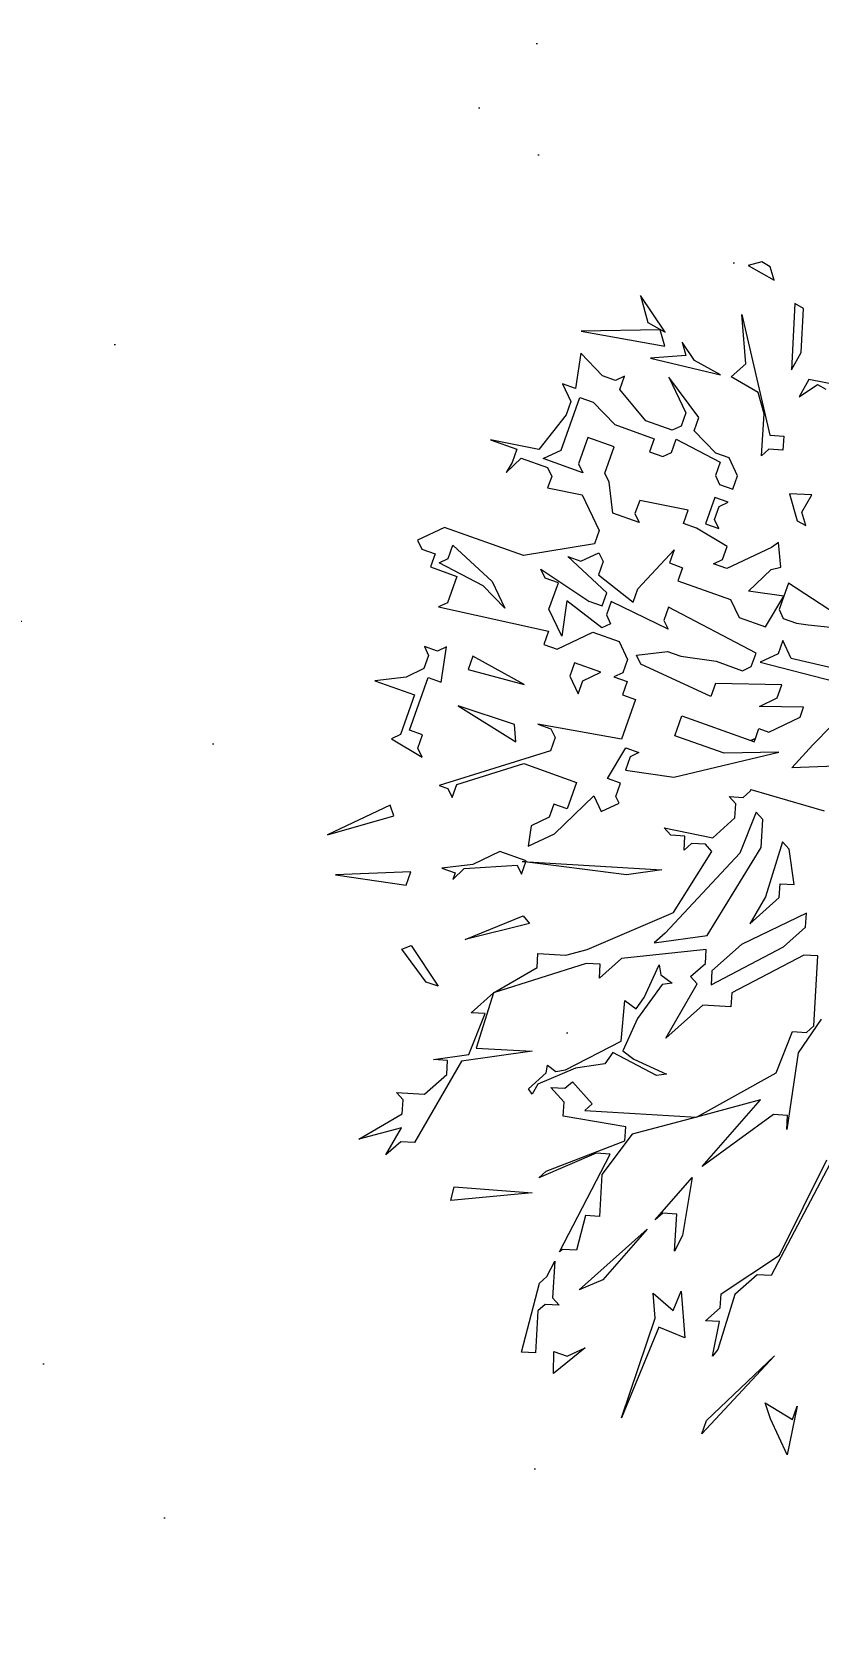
# Model space of a CAD drawing. Header units: millimetres. Extents: x -38151500 to -28914887, y -20564105 to -20349562.
# Drawn here: x -32290191 to -32289533, y -20500544 to -20499211 of the extents above; entities that cross this region are included whole.
import ezdxf

# ---------------------------------------------------------------- set-up
doc = ezdxf.new("R2010")
doc.units = ezdxf.units.MM
doc.header["$MEASUREMENT"] = 0
for name, color, linetype, lineweight in [('Новый_ГП_озеленение_газон_Ном._пера__74', 74, 'Continuous', 20), ('Новый_ГП_озеленение_кустарники_Ном._пера__10', 75, 'Continuous', 5), ('Новый_РАЗМЕРЫ_Ном._пера__7', 7, 'Continuous', 25)]:
    doc.layers.add(name, color=color, linetype=linetype, lineweight=lineweight)
doc.layers.add('Новый_РАЗМЕРЫ', color=7, linetype='Continuous')
doc.styles.add('РЎР“Р•РќР•Р\xa0РР\xa0_РЎРўРР›Р¬_7', font='')
doc.styles.get('РЎР“Р•РќР•Р\xa0РР\xa0_РЎРўРР›Р¬_7').set_extended_font_data('GOST_type_A')
doc.dimstyles.new('СГЕНЕРИР_СТИЛЬ__2', dxfattribs={"dimtxt": 1500, "dimasz": 658.316413, "dimexe": 0.18, "dimexo": 437.5, "dimgap": 0, "dimtad": 1, "dimdec": 1, "dimlfac": 0.001, "dimzin": 0, "dimdsep": 46, "dimtxsty": 'РЎР“Р•РќР•Р\xa0РР\xa0_РЎРўРР›Р¬_7', "dimblk": 'ARROWHEAD_6', "dimblk1": 'ARROWHEAD_6', "dimblk2": 'ARROWHEAD_6', "dimcen": 0.09, "dimclrd": 7, "dimclre": 7, "dimclrt": 7, "dimadec": 1, "dimazin": 0, "dimtfac": 1, "dimtdec": 4, "dimtmove": 0, "dimatfit": 3, "dimfxl": 0, "dimtolj": 1, "dimtzin": 0, "dimarcsym": 0})
pattern_1 = [(37.5, (5813926.6, -7295.8), (-24.0004694, 734.119856), [0, -579.12, 0, -647.7, 0, -619.125]), (7.5, (5813926.6, -7295.8), (674.284925, 1075.23765), [0, -312.42, 0, -521.97, 0, -200.025]), (327.5, (5813458, -7295.8), (1186.488555, 2.155777), [0, -190.5, 0, -685.8, 0, -895.35]), (317.5, (5813458, -7295.8), (1145.334679, 334.393985), [0, -95.25, 0, -449.58, 0, -514.35])]

# ---------------------------------------------------------------- blocks, each defined once
blk = doc.blocks.new('*D46', base_point=(-32248450.5, -20494611.9))
at = {"layer": 'Новый_РАЗМЕРЫ_Ном._пера__7', "color": 7, "linetype": 'Continuous', "lineweight": 25}
for p, q in [((-32288566.4, -20500442.3), (-32289420.7, -20501809.5)), ((-32288910.7, -20500993.3), (-32289351.4, -20500717.9)), ((-32288433.2, -20500883), (-32289388.1, -20501103.5)), ((-32287718.2, -20500972.3), (-32288572.4, -20502339.5)), ((-32288062.4, -20501523.3), (-32288910.7, -20500993.3)), ((-32288539.8, -20501633.5), (-32287585, -20501413)), ((-32287621.6, -20501798.7), (-32288062.4, -20501523.3))]:
    blk.add_line(p, q, dxfattribs=at)
at = {"layer": 'Новый_РАЗМЕРЫ_Ном._пера__7', "color": 7, "lineweight": 25, "insert": (-32287609.6, -20501452.4), "char_height": 1500, "attachment_point": 7, "rotation": 328.0025, "style": 'РЎР“Р•РќР•Р\xa0РР\xa0_РЎРўРР›Р¬_7'}
blk.add_mtext('\\A1;{\\pql;\\fGOST_type_A|b0|i0|c0|p0;\\W1.000000;1,0}', dxfattribs=at)
blk = doc.blocks.new('ARROWHEAD_6')
at = {"color": 0, "linetype": 'Continuous', "lineweight": 0}
for p, q in [((-0.5, -0.5), (0.5, 0.5)), ((0, 0), (-1, 0))]:
    blk.add_line(p, q, dxfattribs=at)

msp = doc.modelspace()

# ---------------------------------------------------------------- hatches: boundary and pattern name
at = {"layer": 'Новый_ГП_озеленение_газон_Ном._пера__74', "linetype": 'Continuous', "lineweight": 20}
h = msp.add_hatch(dxfattribs=at)
h.set_pattern_fill('AR_SAND_0003', color=74, style=0, pattern_type=2)
h.set_pattern_definition(pattern_1)
h.paths.add_polyline_path([(-32293694.96, -20504663.52), (-32291903.63, -20505783.03), (-32281275.83, -20488776.26), (-32284827.17, -20486556.57), (-32286924.7, -20489954.85), (-32285213.47, -20491075.66)])
h = msp.add_hatch(dxfattribs=at)
h.set_pattern_fill('AR_SAND_0003', color=74, style=0, pattern_type=2)
h.set_pattern_definition(pattern_1)
h.paths.add_polyline_path([(-32295187.89, -20507055.27), (-32295891.42, -20508182.38), (-32271650.86, -20523609.99), (-32271472.77, -20523318.57), (-32262368.35, -20510904.18), (-32264459.18, -20509597.51, -0.3182453), (-32269283.52, -20512515.76, -0.0136448), (-32271797.63, -20512471.26, 0.258872), (-32276124, -20514421.77, -0.3493763), (-32282189.52, -20515267.92, -0.1724048), (-32287351.04, -20507894.33, -0.0780291), (-32287587.46, -20504732.63, -0.2668386), (-32285174.3, -20501040.41, -0.0041241), (-32283066.91, -20500287.26, 0.3045295), (-32282279.76, -20499281.03, -0.0082483), (-32282381.92, -20498396.73), (-32285061.68, -20496722.07), (-32291058.51, -20506317.62), (-32290179.38, -20506867.03), (-32291662.99, -20509241.3)])

# ---------------------------------------------------------------- linework, layer by layer
at = {"layer": 'Новый_ГП_озеленение_кустарники_Ном._пера__10', "color": 75, "linetype": 'Continuous', "lineweight": 5}
for p, q in [((-32289580.24, -20499403.51), (-32289591.51, -20499406.63)), ((-32289591.51, -20499406.63), (-32289569.92, -20499418.86)), ((-32289573.04, -20499407.59), (-32289580.24, -20499403.51)), ((-32289569.92, -20499418.86), (-32289573.04, -20499407.59)), ((-32289661.07, -20499462.31), (-32289681.71, -20499431.61)), ((-32289681.71, -20499431.61), (-32289675.46, -20499454.16)), ((-32289552.4, -20499438.29), (-32289555.26, -20499493.7)), ((-32289545.2, -20499442.36), (-32289552.4, -20499438.29)), ((-32289593.41, -20499488.66), (-32289596.84, -20499447.44)), ((-32289596.84, -20499447.44), (-32289573.48, -20499548.42)), ((-32289547.11, -20499479.31), (-32289545.2, -20499442.36)), ((-32289665.11, -20499460.4), (-32289731.19, -20499461.29)), ((-32289731.19, -20499461.29), (-32289661.15, -20499473.82)), ((-32289675.46, -20499454.16), (-32289661.07, -20499462.31)), ((-32289661.15, -20499473.82), (-32289665.11, -20499460.4)), ((-32289731.57, -20499479.78), (-32289735.87, -20499509.3)), ((-32289713.46, -20499498.65), (-32289731.57, -20499479.78)), ((-32289636.35, -20499485.81), (-32289646.67, -20499470.46)), ((-32289646.67, -20499470.46), (-32289643.55, -20499481.74)), ((-32289555.26, -20499493.7), (-32289547.11, -20499479.31)), ((-32289643.55, -20499481.74), (-32289673.29, -20499483.9)), ((-32289673.29, -20499483.9), (-32289614.75, -20499498.04)), ((-32289614.75, -20499498.04), (-32289636.35, -20499485.81)), ((-32289605.77, -20499499.65), (-32289593.41, -20499488.66)), ((-32289735.87, -20499509.3), (-32289746.89, -20499505.37)), ((-32289746.89, -20499505.37), (-32289739.8, -20499520.32)), ((-32289702.44, -20499502.58), (-32289713.46, -20499498.65)), ((-32289694.96, -20499499.03), (-32289702.44, -20499502.58)), ((-32289698.89, -20499510.05), (-32289694.96, -20499499.03)), ((-32289632.77, -20499533.6), (-32289657.98, -20499499.79)), ((-32289657.98, -20499499.79), (-32289643.79, -20499529.68)), ((-32289583.1, -20499512.7), (-32289605.77, -20499499.65)), ((-32289540.86, -20499501.85), (-32289549.02, -20499516.25)), ((-32289549.02, -20499516.25), (-32289533.67, -20499505.93)), ((-32289515.19, -20499506.88), (-32289540.86, -20499501.85)), ((-32289533.67, -20499505.93), (-32289526.47, -20499510.01)), ((-32289748.03, -20499560.85), (-32289732.33, -20499516.77)), ((-32289739.8, -20499520.32), (-32289743.72, -20499531.34)), ((-32289732.33, -20499516.77), (-32289721.31, -20499520.69)), ((-32289677.22, -20499536.39), (-32289698.89, -20499510.05)), ((-32289578.29, -20499530.56), (-32289583.1, -20499512.7)), ((-32289743.72, -20499531.34), (-32289766.52, -20499560.47)), ((-32289721.31, -20499520.69), (-32289703.19, -20499539.57)), ((-32289643.79, -20499529.68), (-32289647.71, -20499540.7)), ((-32289636.69, -20499544.62), (-32289632.77, -20499533.6)), ((-32289580.35, -20499565.6), (-32289578.29, -20499530.56)), ((-32289703.19, -20499539.57), (-32289670.13, -20499551.34)), ((-32289655.18, -20499544.25), (-32289677.22, -20499536.39)), ((-32289647.71, -20499540.7), (-32289655.18, -20499544.25)), ((-32289618.57, -20499563.49), (-32289636.69, -20499544.62)), ((-32289766.52, -20499560.47), (-32289807.05, -20499552.25)), ((-32289807.05, -20499552.25), (-32289785.01, -20499560.1)), ((-32289785.01, -20499560.1), (-32289788.94, -20499571.12)), ((-32289725.61, -20499550.21), (-32289733.46, -20499572.25)), ((-32289703.57, -20499558.06), (-32289725.61, -20499550.21)), ((-32289711.42, -20499580.1), (-32289703.57, -20499558.06)), ((-32289670.13, -20499551.34), (-32289674.05, -20499562.36)), ((-32289655.56, -20499562.74), (-32289651.64, -20499551.72)), ((-32289651.64, -20499551.72), (-32289615.03, -20499570.97)), ((-32289574.17, -20499560.1), (-32289580.35, -20499565.6)), ((-32289562.49, -20499560.79), (-32289574.17, -20499560.1)), ((-32289573.48, -20499548.42), (-32289561.8, -20499549.11)), ((-32289561.8, -20499549.11), (-32289562.49, -20499560.79)), ((-32289794.05, -20499579.65), (-32289781.47, -20499567.57)), ((-32289788.94, -20499571.12), (-32289794.05, -20499579.65)), ((-32289781.47, -20499567.57), (-32289759.42, -20499575.42)), ((-32289762.97, -20499567.95), (-32289748.03, -20499560.85)), ((-32289729.91, -20499579.72), (-32289762.97, -20499567.95)), ((-32289733.46, -20499572.25), (-32289729.91, -20499579.72)), ((-32289674.05, -20499562.36), (-32289663.03, -20499566.29)), ((-32289663.03, -20499566.29), (-32289655.56, -20499562.74)), ((-32289615.03, -20499570.97), (-32289618.95, -20499581.99)), ((-32289607.55, -20499567.42), (-32289618.57, -20499563.49)), ((-32289600.46, -20499582.36), (-32289607.55, -20499567.42)), ((-32289759.42, -20499575.42), (-32289755.88, -20499582.89)), ((-32289755.88, -20499582.89), (-32289759.24, -20499592.34)), ((-32289707.87, -20499587.57), (-32289711.42, -20499580.1)), ((-32289618.95, -20499581.99), (-32289615.4, -20499589.46)), ((-32289604.38, -20499593.38), (-32289600.46, -20499582.36)), ((-32289759.24, -20499592.34), (-32289730.29, -20499598.22)), ((-32289730.29, -20499598.22), (-32289716.1, -20499628.11)), ((-32289704.7, -20499613.54), (-32289707.87, -20499587.57)), ((-32289619.33, -20499600.48), (-32289627.18, -20499622.52)), ((-32289608.31, -20499604.4), (-32289619.33, -20499600.48)), ((-32289615.4, -20499589.46), (-32289604.38, -20499593.38)), ((-32289538.43, -20499598.29), (-32289556.91, -20499597.34)), ((-32289556.91, -20499597.34), (-32289550.66, -20499619.89)), ((-32289546.59, -20499612.69), (-32289538.43, -20499598.29)), ((-32289682.66, -20499621.39), (-32289704.7, -20499613.54)), ((-32289682.28, -20499602.9), (-32289686.21, -20499613.92)), ((-32289686.21, -20499613.92), (-32289682.66, -20499621.39)), ((-32289641.75, -20499611.12), (-32289682.28, -20499602.9)), ((-32289645.67, -20499622.14), (-32289641.75, -20499611.12)), ((-32289619.71, -20499618.97), (-32289615.78, -20499607.95)), ((-32289615.78, -20499607.95), (-32289608.31, -20499604.4)), ((-32289543.46, -20499623.96), (-32289546.59, -20499612.69)), ((-32289845.55, -20499625.46), (-32289867.97, -20499636.11)), ((-32289779.43, -20499649.02), (-32289845.55, -20499625.46)), ((-32289634.65, -20499626.07), (-32289645.67, -20499622.14)), ((-32289609.06, -20499641.39), (-32289634.65, -20499626.07)), ((-32289627.18, -20499622.52), (-32289616.16, -20499626.45)), ((-32289616.16, -20499626.45), (-32289619.71, -20499618.97)), ((-32289550.66, -20499619.89), (-32289543.46, -20499623.96)), ((-32289867.97, -20499636.11), (-32289864.42, -20499643.58)), ((-32289842.38, -20499651.43), (-32289838.45, -20499640.41)), ((-32289838.45, -20499640.41), (-32289805.77, -20499670.68)), ((-32289720.02, -20499639.13), (-32289779.43, -20499649.02)), ((-32289716.1, -20499628.11), (-32289720.02, -20499639.13)), ((-32289566.29, -20499638.19), (-32289572.08, -20499642.15)), ((-32289564.19, -20499658.75), (-32289566.29, -20499638.19)), ((-32289864.42, -20499643.58), (-32289853.4, -20499647.51)), ((-32289853.4, -20499647.51), (-32289857.33, -20499658.53)), ((-32289849.85, -20499654.98), (-32289842.38, -20499651.43)), ((-32289709.76, -20499680.04), (-32289742.44, -20499649.77)), ((-32289742.44, -20499649.77), (-32289731.42, -20499653.69)), ((-32289731.42, -20499653.69), (-32289716.47, -20499646.6)), ((-32289716.47, -20499646.6), (-32289712.93, -20499654.07)), ((-32289683.79, -20499676.87), (-32289653.52, -20499644.18)), ((-32289653.52, -20499644.18), (-32289657.45, -20499655.2)), ((-32289620.46, -20499655.96), (-32289612.99, -20499652.41)), ((-32289612.99, -20499652.41), (-32289609.06, -20499641.39)), ((-32289572.08, -20499642.15), (-32289609.44, -20499659.88)), ((-32289857.33, -20499658.53), (-32289835.28, -20499666.38)), ((-32289813.24, -20499674.23), (-32289849.85, -20499654.98)), ((-32289835.28, -20499666.38), (-32289843.13, -20499688.42)), ((-32289761.31, -20499667.89), (-32289764.86, -20499660.41)), ((-32289764.86, -20499660.41), (-32289724.7, -20499687.13)), ((-32289712.93, -20499654.07), (-32289716.85, -20499665.09)), ((-32289716.85, -20499665.09), (-32289687.72, -20499687.89)), ((-32289657.45, -20499655.2), (-32289646.43, -20499659.13)), ((-32289646.43, -20499659.13), (-32289650.35, -20499670.15)), ((-32289609.44, -20499659.88), (-32289620.46, -20499655.96)), ((-32289591.32, -20499678.75), (-32289572.45, -20499660.64)), ((-32289572.45, -20499660.64), (-32289564.19, -20499658.75)), ((-32289795.13, -20499693.1), (-32289813.24, -20499674.23)), ((-32289805.77, -20499670.68), (-32289795.13, -20499693.1)), ((-32289750.29, -20499671.81), (-32289761.31, -20499667.89)), ((-32289758.14, -20499693.85), (-32289750.29, -20499671.81)), ((-32289713.68, -20499691.06), (-32289709.76, -20499680.04)), ((-32289687.72, -20499687.89), (-32289683.79, -20499676.87)), ((-32289650.35, -20499670.15), (-32289606.27, -20499685.85)), ((-32289561.81, -20499683.06), (-32289591.32, -20499678.75)), ((-32289557.89, -20499672.04), (-32289561.81, -20499683.06)), ((-32289497.35, -20499711.61), (-32289557.89, -20499672.04)), ((-32289843.13, -20499688.42), (-32289850.61, -20499691.96)), ((-32289850.61, -20499691.96), (-32289758.52, -20499712.34)), ((-32289747.5, -20499716.27), (-32289758.14, -20499693.85)), ((-32289743.2, -20499686.76), (-32289747.5, -20499716.27)), ((-32289714.06, -20499709.55), (-32289743.2, -20499686.76)), ((-32289724.7, -20499687.13), (-32289713.68, -20499691.06)), ((-32289706.21, -20499687.51), (-32289710.13, -20499698.53)), ((-32289658.58, -20499710.68), (-32289706.21, -20499687.51)), ((-32289658.2, -20499692.19), (-32289662.13, -20499703.21)), ((-32289584.98, -20499730.69), (-32289658.2, -20499692.19)), ((-32289606.27, -20499685.85), (-32289599.17, -20499700.8)), ((-32289577.13, -20499708.65), (-32289561.81, -20499683.06)), ((-32289561.81, -20499683.06), (-32289565.74, -20499694.08)), ((-32289706.59, -20499706), (-32289714.06, -20499709.55)), ((-32289710.13, -20499698.53), (-32289706.59, -20499706)), ((-32289662.13, -20499703.21), (-32289658.58, -20499710.68)), ((-32289599.17, -20499700.8), (-32289577.13, -20499708.65)), ((-32289565.74, -20499694.08), (-32289562.19, -20499701.55)), ((-32289562.19, -20499701.55), (-32289551.17, -20499705.48)), ((-32289551.17, -20499705.48), (-32289541.33, -20499706.91)), ((-32289541.33, -20499706.91), (-32289497.35, -20499711.61)), ((-32289758.52, -20499712.34), (-32289762.44, -20499723.37)), ((-32289751.42, -20499727.29), (-32289721.53, -20499713.1)), ((-32289721.53, -20499713.1), (-32289699.49, -20499720.95)), ((-32289562.57, -20499720.04), (-32289566.49, -20499731.06)), ((-32289555.47, -20499734.99), (-32289562.57, -20499720.04)), ((-32289858.83, -20499732.5), (-32289862.76, -20499743.52)), ((-32289851.36, -20499728.95), (-32289862.38, -20499725.03)), ((-32289862.38, -20499725.03), (-32289858.83, -20499732.5)), ((-32289843.89, -20499725.4), (-32289851.36, -20499728.95)), ((-32289848.19, -20499754.92), (-32289843.89, -20499725.4)), ((-32289821.85, -20499733.25), (-32289825.77, -20499744.27)), ((-32289778.99, -20499756.79), (-32289821.85, -20499733.25)), ((-32289762.44, -20499723.37), (-32289751.42, -20499727.29)), ((-32289699.49, -20499720.95), (-32289692.4, -20499735.9)), ((-32289684.92, -20499732.35), (-32289658.96, -20499729.18)), ((-32289681.38, -20499739.82), (-32289684.92, -20499732.35)), ((-32289658.96, -20499729.18), (-32289647.94, -20499733.1)), ((-32289647.94, -20499733.1), (-32289618.42, -20499737.4)), ((-32289588.91, -20499741.71), (-32289584.98, -20499730.69)), ((-32289566.49, -20499731.06), (-32289581.44, -20499738.16)), ((-32289862.76, -20499743.52), (-32289877.71, -20499750.61)), ((-32289825.77, -20499744.27), (-32289778.99, -20499756.79)), ((-32289736.85, -20499738.69), (-32289740.78, -20499749.71)), ((-32289714.81, -20499746.54), (-32289736.85, -20499738.69)), ((-32289729.76, -20499753.63), (-32289714.81, -20499746.54)), ((-32289696.32, -20499746.92), (-32289703.79, -20499750.46)), ((-32289692.4, -20499735.9), (-32289696.32, -20499746.92)), ((-32289622.73, -20499766.92), (-32289681.38, -20499739.82)), ((-32289618.42, -20499737.4), (-32289596.38, -20499745.25)), ((-32289596.38, -20499745.25), (-32289588.91, -20499741.71)), ((-32289581.44, -20499738.16), (-32289518.86, -20499754.24)), ((-32289503.92, -20499747.14), (-32289555.47, -20499734.99)), ((-32289877.71, -20499750.61), (-32289903.67, -20499753.79)), ((-32289903.67, -20499753.79), (-32289870.61, -20499765.56)), ((-32289874.91, -20499795.07), (-32289859.21, -20499750.99)), ((-32289859.21, -20499750.99), (-32289848.19, -20499754.92)), ((-32289740.78, -20499749.71), (-32289733.68, -20499764.65)), ((-32289733.68, -20499764.65), (-32289729.76, -20499753.63)), ((-32289703.79, -20499750.46), (-32289692.77, -20499754.39)), ((-32289692.77, -20499754.39), (-32289696.7, -20499765.41)), ((-32289618.8, -20499755.9), (-32289622.73, -20499766.92)), ((-32289563.32, -20499757.03), (-32289618.8, -20499755.9)), ((-32289567.25, -20499768.05), (-32289563.32, -20499757.03)), ((-32289870.61, -20499765.56), (-32289882.38, -20499798.62)), ((-32289685.68, -20499769.33), (-32289697.45, -20499802.4)), ((-32289696.7, -20499765.41), (-32289685.68, -20499769.33)), ((-32289582.19, -20499775.15), (-32289567.25, -20499768.05)), ((-32289834.2, -20499774.78), (-32289785.75, -20499804.76)), ((-32289787, -20499790.31), (-32289834.2, -20499774.78)), ((-32289652.99, -20499799.6), (-32289647.11, -20499783.07)), ((-32289647.11, -20499783.07), (-32289589.25, -20499803.68)), ((-32289545.2, -20499775.9), (-32289582.19, -20499775.15)), ((-32289574.3, -20499796.58), (-32289548.15, -20499784.17)), ((-32289548.15, -20499784.17), (-32289545.2, -20499775.9)), ((-32289537.45, -20499807.21), (-32289506.38, -20499775.56)), ((-32289882.38, -20499798.62), (-32289889.86, -20499802.17)), ((-32289863.89, -20499799), (-32289874.91, -20499795.07)), ((-32289867.82, -20499810.02), (-32289863.89, -20499799)), ((-32289785.75, -20499804.76), (-32289787, -20499790.31)), ((-32289697.45, -20499802.4), (-32289767.5, -20499789.87)), ((-32289767.5, -20499789.87), (-32289756.48, -20499793.79)), ((-32289756.48, -20499793.79), (-32289752.93, -20499801.26)), ((-32289611.67, -20499814.32), (-32289652.99, -20499799.6)), ((-32289585.51, -20499801.9), (-32289582.57, -20499793.64)), ((-32289582.57, -20499793.64), (-32289574.3, -20499796.58)), ((-32289889.86, -20499802.17), (-32289864.27, -20499817.49)), ((-32289864.27, -20499817.49), (-32289867.82, -20499810.02)), ((-32289756.86, -20499812.28), (-32289849.95, -20499841.22)), ((-32289752.93, -20499801.26), (-32289756.86, -20499812.28)), ((-32289709.23, -20499835.46), (-32289693.91, -20499809.87)), ((-32289693.91, -20499809.87), (-32289682.88, -20499813.79)), ((-32289682.88, -20499813.79), (-32289690.36, -20499817.34)), ((-32289653.7, -20499834.28), (-32289565.93, -20499813.32)), ((-32289565.93, -20499813.32), (-32289611.67, -20499814.32)), ((-32289589.25, -20499803.68), (-32289585.51, -20499801.9)), ((-32289585.51, -20499801.9), (-32289589.25, -20499803.68)), ((-32289589.25, -20499803.68), (-32289586.49, -20499804.66)), ((-32289586.49, -20499804.66), (-32289585.51, -20499801.9)), ((-32289554.97, -20499826.42), (-32289537.45, -20499807.21)), ((-32289835.13, -20499840.29), (-32289779.28, -20499822.93)), ((-32289779.28, -20499822.93), (-32289735.19, -20499838.63)), ((-32289690.36, -20499817.34), (-32289694.28, -20499828.36)), ((-32289501.32, -20499824.51), (-32289554.97, -20499826.42)), ((-32289839.06, -20499851.31), (-32289835.13, -20499840.29)), ((-32289735.19, -20499838.63), (-32289743.04, -20499860.67)), ((-32289698.21, -20499839.38), (-32289709.23, -20499835.46)), ((-32289702.13, -20499850.4), (-32289698.21, -20499839.38)), ((-32289694.28, -20499828.36), (-32289653.7, -20499834.28)), ((-32289849.95, -20499841.22), (-32289842.61, -20499843.84)), ((-32289842.61, -20499843.84), (-32289839.06, -20499851.31)), ((-32289753.65, -20499881.73), (-32289720.63, -20499850.02)), ((-32289720.63, -20499850.02), (-32289714.42, -20499863.1)), ((-32289699.47, -20499856.01), (-32289702.13, -20499850.4)), ((-32289601.91, -20499856.72), (-32289607.4, -20499850.54)), ((-32289607.4, -20499850.54), (-32289595.73, -20499851.22)), ((-32289595.73, -20499851.22), (-32289589.54, -20499845.73)), ((-32289589.54, -20499845.73), (-32289589.23, -20499844.53)), ((-32289589.23, -20499844.53), (-32289527.95, -20499862.55)), ((-32289890.99, -20499857.65), (-32289943.3, -20499882.48)), ((-32289943.3, -20499882.48), (-32289887.83, -20499866.74)), ((-32289887.83, -20499866.74), (-32289890.99, -20499857.65)), ((-32289754.06, -20499856.74), (-32289757.99, -20499867.76)), ((-32289743.04, -20499860.67), (-32289754.06, -20499856.74)), ((-32289714.42, -20499863.1), (-32289699.47, -20499856.01)), ((-32289602.59, -20499868.4), (-32289601.91, -20499856.72)), ((-32289584.73, -20499863.59), (-32289598.47, -20499897.94)), ((-32289579.24, -20499869.77), (-32289584.73, -20499863.59)), ((-32289772.94, -20499874.86), (-32289775.44, -20499892.08)), ((-32289757.99, -20499867.76), (-32289772.94, -20499874.86)), ((-32289656.18, -20499882.83), (-32289661.67, -20499876.65)), ((-32289661.67, -20499876.65), (-32289621.14, -20499884.89)), ((-32289621.14, -20499884.89), (-32289602.59, -20499868.4)), ((-32289580.61, -20499893.13), (-32289579.24, -20499869.77)), ((-32289775.44, -20499892.08), (-32289753.65, -20499881.73)), ((-32289644.5, -20499883.51), (-32289656.18, -20499882.83)), ((-32289645.18, -20499895.19), (-32289644.5, -20499883.51)), ((-32289639, -20499889.7), (-32289645.18, -20499895.19)), ((-32289627.32, -20499890.38), (-32289639, -20499889.7)), ((-32289621.83, -20499896.57), (-32289627.32, -20499890.38)), ((-32289625.94, -20499966.64), (-32289580.61, -20499893.13)), ((-32289562.75, -20499888.32), (-32289577.17, -20499934.35)), ((-32289557.25, -20499894.5), (-32289562.75, -20499888.32)), ((-32289799.28, -20499896.52), (-32289821.7, -20499907.17)), ((-32289777.24, -20499904.37), (-32289799.28, -20499896.52)), ((-32289781.16, -20499915.39), (-32289777.24, -20499904.37)), ((-32289693.27, -20499915.81), (-32289780.52, -20499904.82)), ((-32289780.52, -20499904.82), (-32289663.73, -20499911.68)), ((-32289598.47, -20499897.94), (-32289660.98, -20499964.58)), ((-32289654.11, -20499947.4), (-32289621.83, -20499896.57)), ((-32289553.13, -20499924.04), (-32289557.25, -20499894.5)), ((-32289873.63, -20499913.51), (-32289936.58, -20499915.92)), ((-32289936.58, -20499915.92), (-32289877.55, -20499924.53)), ((-32289877.55, -20499924.53), (-32289873.63, -20499913.51)), ((-32289821.7, -20499907.17), (-32289847.66, -20499910.34)), ((-32289847.66, -20499910.34), (-32289836.64, -20499914.26)), ((-32289838.6, -20499919.77), (-32289829.17, -20499910.71)), ((-32289836.64, -20499914.26), (-32289838.6, -20499919.77)), ((-32289829.17, -20499910.71), (-32289784.71, -20499907.92)), ((-32289784.71, -20499907.92), (-32289781.16, -20499915.39)), ((-32289663.73, -20499911.68), (-32289693.27, -20499915.81)), ((-32289565.49, -20499935.03), (-32289564.81, -20499923.35)), ((-32289564.81, -20499923.35), (-32289553.13, -20499924.04)), ((-32289577.17, -20499934.35), (-32289590.22, -20499957.02)), ((-32289590.22, -20499957.02), (-32289565.49, -20499935.03)), ((-32289828.13, -20499970.01), (-32289779.69, -20499950.25)), ((-32289774.31, -20499956.52), (-32289828.13, -20499970.01)), ((-32289779.69, -20499950.25), (-32289774.31, -20499956.52)), ((-32289726.24, -20499978.32), (-32289654.11, -20499947.4)), ((-32289542.82, -20499948.08), (-32289597.09, -20499974.19)), ((-32289562.06, -20499976.25), (-32289543.51, -20499959.76)), ((-32289543.51, -20499959.76), (-32289542.82, -20499948.08)), ((-32289660.98, -20499964.58), (-32289670.25, -20499972.82)), ((-32289670.25, -20499972.82), (-32289625.94, -20499966.64)), ((-32289881.12, -20499978.18), (-32289873.49, -20499975)), ((-32289860.77, -20500005.55), (-32289881.12, -20499978.18)), ((-32289873.49, -20499975), (-32289850.85, -20500009.1)), ((-32289768.14, -20499993.44), (-32289767.46, -20499981.76)), ((-32289767.46, -20499981.76), (-32289744.1, -20499983.13)), ((-32289744.1, -20499983.13), (-32289726.24, -20499978.32)), ((-32289697.39, -20499985.88), (-32289715.93, -20500002.36)), ((-32289626.63, -20499978.31), (-32289697.39, -20499985.88)), ((-32289627.32, -20499989.99), (-32289626.63, -20499978.31)), ((-32289622.51, -20500007.85), (-32289562.06, -20499976.25)), ((-32289597.09, -20499974.19), (-32289621.82, -20499996.18)), ((-32289544.88, -20499983.12), (-32289605.33, -20500014.72)), ((-32289533.2, -20499983.8), (-32289544.88, -20499983.12)), ((-32289536.63, -20500042.2), (-32289533.2, -20499983.8)), ((-32289726.93, -20499990), (-32289804.55, -20500014.74)), ((-32289804.55, -20500014.74), (-32289768.14, -20499993.44)), ((-32289715.25, -20499990.69), (-32289726.93, -20499990)), ((-32289715.93, -20500002.36), (-32289715.25, -20499990.69)), ((-32289678.41, -20500018.41), (-32289665.91, -20499991.33)), ((-32289665.91, -20499991.33), (-32289664.63, -20499999.5)), ((-32289664.63, -20499999.5), (-32289655.17, -20500006.39)), ((-32289639.68, -20500000.99), (-32289627.32, -20499989.99)), ((-32289621.82, -20499996.18), (-32289622.51, -20500007.85)), ((-32289850.85, -20500009.1), (-32289860.77, -20500005.55)), ((-32289663.35, -20500007.67), (-32289684.01, -20500036.04)), ((-32289655.17, -20500006.39), (-32289663.35, -20500007.67)), ((-32289660.29, -20500052.51), (-32289634.18, -20500007.17)), ((-32289634.18, -20500007.17), (-32289639.68, -20500000.99)), ((-32289823.1, -20500031.22), (-32289804.55, -20500014.74)), ((-32289804.55, -20500014.74), (-32289818.97, -20500060.76)), ((-32289697.78, -20500054.95), (-32289694.75, -20500020.98)), ((-32289694.75, -20500020.98), (-32289685.29, -20500027.87)), ((-32289685.29, -20500027.87), (-32289678.41, -20500018.41)), ((-32289629.37, -20500025.03), (-32289660.29, -20500052.51)), ((-32289606.02, -20500026.4), (-32289629.37, -20500025.03)), ((-32289605.33, -20500014.72), (-32289606.02, -20500026.4)), ((-32289825.16, -20500066.26), (-32289811.42, -20500031.91)), ((-32289811.42, -20500031.91), (-32289823.1, -20500031.22)), ((-32289684.01, -20500036.04), (-32289696.5, -20500063.13)), ((-32289530.45, -20500036.7), (-32289549.68, -20500064.87)), ((-32289568.23, -20500081.36), (-32289554.49, -20500047.01)), ((-32289554.49, -20500047.01), (-32289542.82, -20500047.69)), ((-32289542.82, -20500047.69), (-32289536.63, -20500042.2)), ((-32289854.7, -20500070.38), (-32289825.16, -20500066.26)), ((-32289772.26, -20500063.51), (-32289831.34, -20500071.76)), ((-32289818.97, -20500060.76), (-32289772.26, -20500063.51)), ((-32289744.25, -20500079), (-32289697.78, -20500054.95)), ((-32289704.67, -20500064.41), (-32289711.56, -20500073.87)), ((-32289668.13, -20500083.79), (-32289704.67, -20500064.41)), ((-32289696.5, -20500063.13), (-32289687.04, -20500070.01)), ((-32289549.68, -20500064.87), (-32289559.3, -20500128.75)), ((-32289831.34, -20500071.76), (-32289870.49, -20500139.77)), ((-32289843.02, -20500071.07), (-32289854.7, -20500070.38)), ((-32289843.7, -20500082.75), (-32289843.02, -20500071.07)), ((-32289736.08, -20500077.72), (-32289767.48, -20500091.03)), ((-32289760.59, -20500081.57), (-32289759.51, -20500075.12)), ((-32289759.51, -20500075.12), (-32289752.42, -20500080.29)), ((-32289752.42, -20500080.29), (-32289744.25, -20500079)), ((-32289711.56, -20500073.87), (-32289736.08, -20500077.72)), ((-32289687.04, -20500070.01), (-32289659.96, -20500082.5)), ((-32289862.25, -20500099.24), (-32289843.7, -20500082.75)), ((-32289775.17, -20500094.98), (-32289760.59, -20500081.57)), ((-32289767.48, -20500091.03), (-32289772.23, -20500099.35)), ((-32289745.47, -20500106.1), (-32289756.46, -20500093.73)), ((-32289756.46, -20500093.73), (-32289744.78, -20500094.42)), ((-32289744.78, -20500094.42), (-32289738.6, -20500088.92)), ((-32289738.6, -20500088.92), (-32289722.11, -20500107.47)), ((-32289659.96, -20500082.5), (-32289668.13, -20500083.79)), ((-32289634.86, -20500118.46), (-32289568.23, -20500081.36)), ((-32289880.11, -20500104.05), (-32289885.61, -20500097.86)), ((-32289885.61, -20500097.86), (-32289862.25, -20500099.24)), ((-32289880.8, -20500115.73), (-32289880.11, -20500104.05)), ((-32289772.23, -20500099.35), (-32289775.17, -20500094.98)), ((-32289746.15, -20500117.78), (-32289745.47, -20500106.1)), ((-32289581.28, -20500104.03), (-32289634.86, -20500118.46)), ((-32289630.13, -20500159.75), (-32289581.28, -20500104.03)), ((-32289917.2, -20500137.02), (-32289880.8, -20500115.73)), ((-32289693.94, -20500126.7), (-32289746.15, -20500117.78)), ((-32289722.11, -20500107.47), (-32289728.29, -20500112.97)), ((-32289728.29, -20500112.97), (-32289634.86, -20500118.46)), ((-32289634.86, -20500118.46), (-32289688.45, -20500132.89)), ((-32289570.29, -20500116.39), (-32289630.13, -20500159.75)), ((-32289558.61, -20500117.08), (-32289570.29, -20500116.39)), ((-32289559.3, -20500128.75), (-32289558.61, -20500117.08)), ((-32289881.48, -20500127.4), (-32289917.2, -20500137.02)), ((-32289894.53, -20500150.07), (-32289881.48, -20500127.4)), ((-32289688.45, -20500132.89), (-32289713.86, -20500166.55)), ((-32289694.63, -20500138.38), (-32289693.94, -20500126.7)), ((-32289506.4, -20500126), (-32289572.34, -20500251.04)), ((-32289882.17, -20500139.08), (-32289894.53, -20500150.07)), ((-32289870.49, -20500139.77), (-32289882.17, -20500139.08)), ((-32289760.57, -20500163.8), (-32289694.63, -20500138.38)), ((-32289718.67, -20500148.69), (-32289766.76, -20500169.3)), ((-32289749.3, -20500231.26), (-32289706.99, -20500149.37)), ((-32289706.99, -20500149.37), (-32289718.67, -20500148.69)), ((-32289565.47, -20500233.86), (-32289525.63, -20500154.17)), ((-32289766.76, -20500169.3), (-32289760.57, -20500163.8)), ((-32289713.86, -20500166.55), (-32289715.92, -20500201.58)), ((-32289669.21, -20500204.33), (-32289638.27, -20500169.04)), ((-32289638.27, -20500169.04), (-32289646.54, -20500217.38)), ((-32289840.1, -20500188.17), (-32289837.51, -20500176.86)), ((-32289772.11, -20500181.79), (-32289840.1, -20500188.17)), ((-32289837.51, -20500176.86), (-32289772.11, -20500181.79)), ((-32289663.02, -20500198.83), (-32289669.21, -20500204.33)), ((-32289651.35, -20500199.52), (-32289663.02, -20500198.83)), ((-32289653.17, -20500230.66), (-32289651.35, -20500199.52)), ((-32289727.6, -20500200.9), (-32289735.15, -20500229.75)), ((-32289733, -20500262.98), (-32289676.14, -20500212.24)), ((-32289715.92, -20500201.58), (-32289727.6, -20500200.9)), ((-32289676.14, -20500212.24), (-32289713.17, -20500254.48)), ((-32289646.54, -20500217.38), (-32289653.17, -20500230.66)), ((-32289759.88, -20500251.74), (-32289753.27, -20500238.94)), ((-32289753.27, -20500238.94), (-32289755.07, -20500269.6)), ((-32289746.83, -20500229.06), (-32289749.3, -20500231.26)), ((-32289735.15, -20500229.75), (-32289746.83, -20500229.06)), ((-32289614.24, -20500266.15), (-32289565.47, -20500233.86)), ((-32289766.06, -20500257.23), (-32289759.88, -20500251.74)), ((-32289584.02, -20500250.35), (-32289602.57, -20500266.84)), ((-32289572.34, -20500251.04), (-32289584.02, -20500250.35)), ((-32289781.17, -20500314.94), (-32289766.06, -20500257.23)), ((-32289713.17, -20500254.48), (-32289733, -20500262.98)), ((-32289669.46, -20500286.63), (-32289670.97, -20500265.75)), ((-32289670.97, -20500265.75), (-32289654.18, -20500280.27)), ((-32289654.18, -20500280.27), (-32289647.49, -20500264.05)), ((-32289647.49, -20500264.05), (-32289644.65, -20500303.18)), ((-32289602.57, -20500266.84), (-32289616.99, -20500312.87)), ((-32289614.93, -20500277.83), (-32289614.24, -20500266.15)), ((-32289761.25, -20500275.09), (-32289767.44, -20500280.59)), ((-32289749.58, -20500275.78), (-32289761.25, -20500275.09)), ((-32289755.07, -20500269.6), (-32289749.58, -20500275.78)), ((-32289627.3, -20500288.82), (-32289614.93, -20500277.83)), ((-32289767.44, -20500280.59), (-32289769.49, -20500315.62)), ((-32289697.48, -20500369.97), (-32289669.46, -20500286.63)), ((-32289615.62, -20500289.51), (-32289627.3, -20500288.82)), ((-32289621.5, -20500318.46), (-32289615.62, -20500289.51)), ((-32289666.28, -20500294.26), (-32289697.48, -20500369.97)), ((-32289644.65, -20500303.18), (-32289666.28, -20500294.26)), ((-32289769.49, -20500315.62), (-32289781.17, -20500314.94)), ((-32289727.98, -20500311.36), (-32289754.44, -20500332.88)), ((-32289754.44, -20500332.88), (-32289753.97, -20500314.39)), ((-32289753.97, -20500314.39), (-32289742.97, -20500318.38)), ((-32289742.97, -20500318.38), (-32289727.98, -20500311.36)), ((-32289569.44, -20500318.23), (-32289630.32, -20500383.27)), ((-32289626.34, -20500372.27), (-32289569.44, -20500318.23)), ((-32289616.99, -20500312.87), (-32289621.5, -20500318.46)), ((-32289572.98, -20500370.82), (-32289577.31, -20500357.46)), ((-32289577.31, -20500357.46), (-32289554.49, -20500371.29)), ((-32289550.51, -20500360.3), (-32289558.95, -20500400.79)), ((-32289554.49, -20500371.29), (-32289550.51, -20500360.3)), ((-32289630.32, -20500383.27), (-32289626.34, -20500372.27)), ((-32289558.95, -20500400.79), (-32289572.98, -20500370.82))]:
    msp.add_line(p, q, dxfattribs=at)

# ---------------------------------------------------------------- dimensions: what is measured, and where the dimension line sits
at = {"layer": 'Новый_РАЗМЕРЫ', "color": 7, "linetype": 'Continuous', "lineweight": 25}
dim = msp.add_linear_dim(base=(-32288910.68, -20500993.26), p1=(-32288804.24, -20502710.57), p2=(-32289652.52, -20502180.56), angle=148.00248, dimstyle='СГЕНЕРИР_СТИЛЬ__2', dxfattribs=at)
dim.commit()
dim.dimension.update_dxf_attribs({"geometry": '*D46', "text_midpoint": (-32285029.99, -20502179.84), "dimtype": 160, "text_rotation": 328.00248})

doc.saveas('drawing.dxf')
